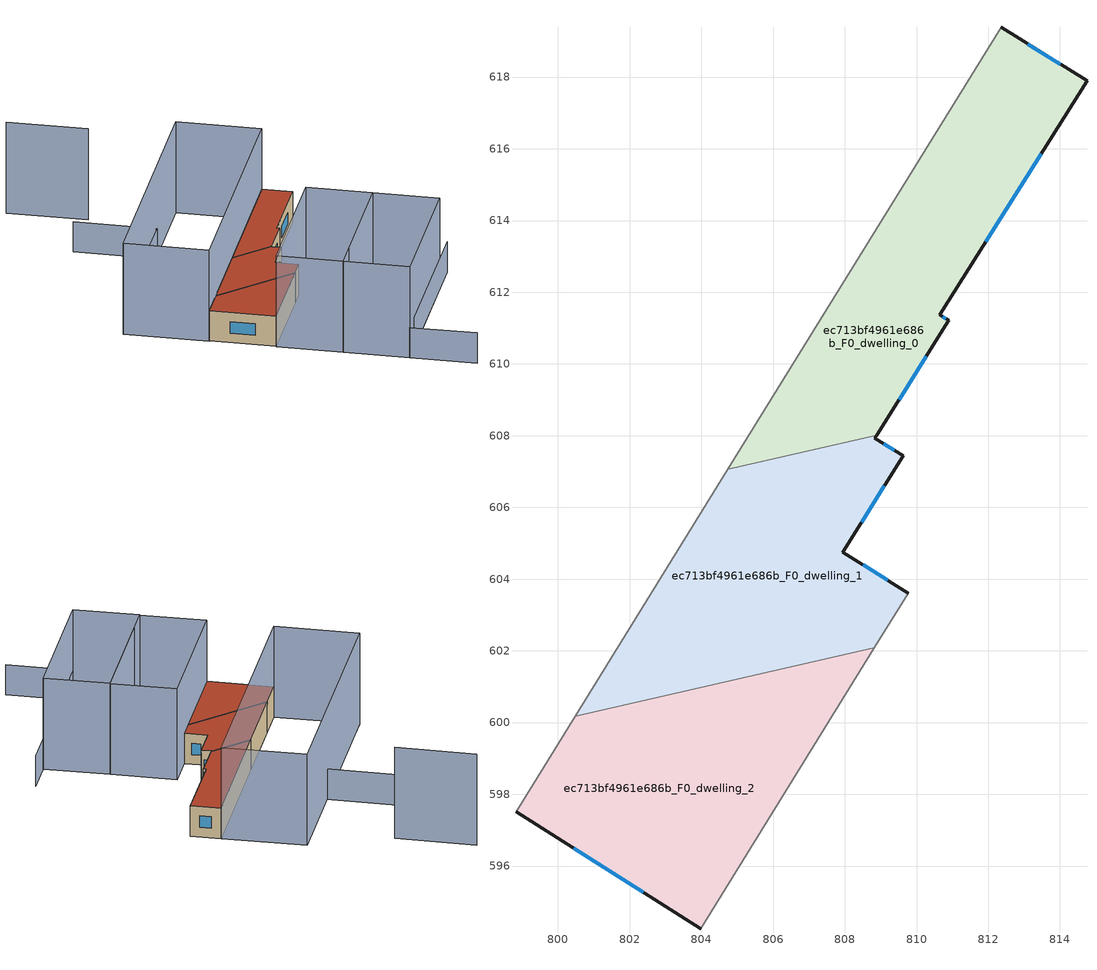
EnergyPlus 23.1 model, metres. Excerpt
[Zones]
ec713bf4961e686b_F0_dwelling_0
 floor ground (EU_floor_Construction): 814.75,617.9 810.65,611.37 810.9,611.21 808.88,608.01 804.73,607.06 812.35,619.38 z0
 wall outside (EU_wall_Construction): 808.88,608.01 810.9,611.21 810.65,611.37 814.75,617.9 812.35,619.38 z0:3
 wall adiabatic (EU_wall_Construction): 812.35,619.38 804.73,607.06 z0:3
 wall to ec713bf4961e686b_F0_dwelling_1 (EU_wall_Construction): 804.73,607.06 808.88,608.01 z0:3
 window (EU_Window_Construction): 814.01,618.36 813.1,618.92 / 811.93,613.4 813.48,615.87 / 810.82,611.26 810.73,611.32 / 809.51,609.01 810.27,610.21 z0.93:2.07
 roof outside (EU_roof_Construction): 810.9,611.21 810.65,611.37 814.75,617.9 812.35,619.38 804.73,607.06 808.88,608.01 z3
ec713bf4961e686b_F0_dwelling_1
 floor ground (EU_floor_Construction): 809.63,607.44 807.95,604.76 809.77,603.61 808.82,602.08 800.48,600.18 804.73,607.06 808.88,608.01 808.84,607.93 z0
 wall outside (EU_wall_Construction): 809.77,603.61 807.95,604.76 809.63,607.44 808.84,607.93 808.88,608.01 z0:3
 wall adiabatic (EU_wall_Construction): 808.82,602.08 809.77,603.61 / 804.73,607.06 800.48,600.18 z0:3
 wall to ec713bf4961e686b_F0_dwelling_2 (EU_wall_Construction): 800.48,600.18 808.82,602.08 z0:3
 window (EU_Window_Construction): 809.2,603.97 808.51,604.4 / 809.38,607.59 809.08,607.78 / 808.47,605.59 809.1,606.6 z0.93:2.07
 roof outside (EU_roof_Construction): 808.82,602.08 809.77,603.61 807.95,604.76 809.63,607.44 808.84,607.93 808.88,608.01 804.73,607.06 800.48,600.18 z3
ec713bf4961e686b_F0_dwelling_2
 floor ground (EU_floor_Construction): 808.82,602.08 803.99,594.26 798.83,597.51 800.48,600.18 z0
 wall outside (EU_wall_Construction): 798.83,597.51 803.99,594.26 z0:3
 wall adiabatic (EU_wall_Construction): 800.48,600.18 798.83,597.51 / 803.99,594.26 808.82,602.08 z0:3
 window (EU_Window_Construction): 800.44,596.5 802.38,595.27 z0.93:2.07
 roof outside (EU_roof_Construction): 803.99,594.26 808.82,602.08 800.48,600.18 798.83,597.51 z3
shading: 819.46,584.52 814.28,587.73 / 814.28,587.73 823.84,603.18 / 794.2,619.18 800.66,615.12 / 800.66,615.12 792.17,601.62 z0:3; 791.52,628.94 797.86,624.94 / 809.12,590.97 816.76,603.32 / 816.76,603.32 821.94,600.11 / 821.94,600.11 814.3,587.76 / 814.3,587.76 809.12,590.97 / 803.95,594.21 811.59,606.55 / 811.59,606.55 816.77,603.35 / 816.77,603.35 809.14,591 / 809.14,591 803.95,594.21 / 812.36,619.38 798.81,597.47 / 798.81,597.47 792.15,601.59 / 792.15,601.59 805.69,623.5 / 805.69,623.5 812.36,619.38 z0:9
[Building]
EU S2 Campaign: North Axis=0; Terrain=City; Solar Distribution=FullExterior
[Site:Location]
Montreal-Trudeau.Intl.AP: Latitude=45.4667; Longitude=-73.75; Time Zone=-5; Elevation=36
[SizingPeriod:WeatherFileDays]
AnnualSizingPeriod: Begin Month=1; Begin Day of Month=1; End Month=12; End Day of Month=31; Day of Week for Start Day=Monday; Use Weather File Daylight Saving Period=No; Use Weather File Rain and Snow Indicators=No
[MATERIAL]
EU_InternalMass_Material: Roughness=MediumRough; Thickness=0.1; Conductivity=1; Density=1800; Specific Heat=900; Thermal Absorptance=0.9; Solar Absorptance=0.7; Visible Absorptance=0.7
[MATERIAL:NOMASS] Roughness=MediumRough; Thermal Absorptance=0.9; Solar Absorptance=0.7; Visible Absorptance=0.7
Name | Thermal Resistance
EU_wall_NoMass; EU_floor_NoMass | 1.36485
EU_roof_NoMass | 2.55992
[WINDOWMATERIAL:SIMPLEGLAZINGSYSTEM]
EU_Window_SimpleGlazing: UFactor=3.92339; Solar Heat Gain Coefficient=0.8; Visible Transmittance=0.8
[CONSTRUCTION]
EU_wall_Construction: EU_wall_NoMass
EU_roof_Construction: EU_roof_NoMass
EU_floor_Construction: EU_floor_NoMass
EU_Window_Construction: EU_Window_SimpleGlazing
EU_InternalMass_Construction: EU_InternalMass_Material
[ZONE] Type=1; Multiplier=1; Ceiling Height=autocalculate; Floor Area=autocalculate; Part of Total Floor Area=Yes
Name | Volume
ec713bf4961e686b_F0_dwelling_0 | 112.789
ec713bf4961e686b_F0_dwelling_1 | 112.786
ec713bf4961e686b_F0_dwelling_2 | 112.796
[INTERNALMASS] Construction=EU_InternalMass_Construction
Name | Zone or ZoneList | Surface Area
ec713bf4961e686b_F0_dwelling_0_EU_InternalMass | ec713bf4961e686b_F0_dwelling_0 | 37.5965
ec713bf4961e686b_F0_dwelling_1_EU_InternalMass | ec713bf4961e686b_F0_dwelling_1 | 37.5954
ec713bf4961e686b_F0_dwelling_2_EU_InternalMass | ec713bf4961e686b_F0_dwelling_2 | 37.5945
[OTHEREQUIPMENT] Fuel Type=Electricity; Design Level Calculation Method=Watts/Area; Power per Zone Floor Area=1; Fraction Latent=0; Fraction Radiant=0; Fraction Lost=0; Carbon Dioxide Generation Rate=0; EndUse Subcategory=EU_Step8_InternalGains
Name | Zone or ZoneList or Space or SpaceList | Schedule
EU_Step8_InternalGain_ec713bf4961e686b_F0_dwelling_0_f000 | ec713bf4961e686b_F0_dwelling_0 | EU_Step8_GainSchedule_ec713bf4961e686b_F0_dwelling_0_f000
EU_Step8_InternalGain_ec713bf4961e686b_F0_dwelling_1_f000 | ec713bf4961e686b_F0_dwelling_1 | EU_Step8_GainSchedule_ec713bf4961e686b_F0_dwelling_1_f000
EU_Step8_InternalGain_ec713bf4961e686b_F0_dwelling_2_f000 | ec713bf4961e686b_F0_dwelling_2 | EU_Step8_GainSchedule_ec713bf4961e686b_F0_dwelling_2_f000
[ZONEVENTILATION:DESIGNFLOWRATE] Schedule=EU_AlwaysOn; Design Flow Rate Calculation Method=AirChanges/Hour; Air Changes per Hour=0.860309; Ventilation Type=Natural; Fan Pressure Rise=0; Fan Total Efficiency=1; Constant Term Coefficient=1; Temperature Term Coefficient=0; Velocity Term Coefficient=0; Velocity Squared Term Coefficient=0; Minimum Indoor Temperature=-100; Maximum Indoor Temperature=100; Delta Temperature=-100; Minimum Outdoor Temperature=-100; Maximum Outdoor Temperature=100; Maximum Wind Speed=40
Name | Zone or ZoneList or Space or SpaceList
EU_ConstantAir_ec713bf4961e686b_F0_dwelling_0 | ec713bf4961e686b_F0_dwelling_0
EU_ConstantAir_ec713bf4961e686b_F0_dwelling_1 | ec713bf4961e686b_F0_dwelling_1
EU_ConstantAir_ec713bf4961e686b_F0_dwelling_2 | ec713bf4961e686b_F0_dwelling_2
[HVACTEMPLATE:THERMOSTAT] Constant Heating Setpoint=20; Constant Cooling Setpoint=50
EU_HeatOnly_ec713bf4961e686b_F0_dwelling_0; EU_HeatOnly_ec713bf4961e686b_F0_dwelling_1; EU_HeatOnly_ec713bf4961e686b_F0_dwelling_2
[HVACTEMPLATE:ZONE:IDEALLOADSAIRSYSTEM] System Availability Schedule=EU_AlwaysOn; Maximum Heating Supply Air Temperature=50; Minimum Cooling Supply Air Temperature=13; Maximum Heating Supply Air Humidity Ratio=0.0156; Minimum Cooling Supply Air Humidity Ratio=0.0077; Heating Limit=NoLimit; Cooling Limit=NoLimit; Heating Availability Schedule=EU_AlwaysOn; Cooling Availability Schedule=EU_CoolingOff; Dehumidification Control Type=ConstantSensibleHeatRatio; Cooling Sensible Heat Ratio=0.7; Dehumidification Setpoint=60; Humidification Control Type=None; Humidification Setpoint=30; Outdoor Air Method=None; Outdoor Air Flow Rate per Person=0.00944; Outdoor Air Flow Rate per Zone Floor Area=0; Outdoor Air Flow Rate per Zone=0; Demand Controlled Ventilation Type=None; Outdoor Air Economizer Type=NoEconomizer; Heat Recovery Type=None; Sensible Heat Recovery Effectiveness=0.7; Latent Heat Recovery Effectiveness=0.65
Name | Template Thermostat
ec713bf4961e686b_F0_dwelling_0 | EU_HeatOnly_ec713bf4961e686b_F0_dwelling_0
ec713bf4961e686b_F0_dwelling_1 | EU_HeatOnly_ec713bf4961e686b_F0_dwelling_1
ec713bf4961e686b_F0_dwelling_2 | EU_HeatOnly_ec713bf4961e686b_F0_dwelling_2
[SIZING:ZONE] Zone Cooling Design Supply Air Temperature Input Method=SupplyAirTemperature; Zone Cooling Design Supply Air Temperature=13; Zone Heating Design Supply Air Temperature Input Method=SupplyAirTemperature; Zone Heating Design Supply Air Temperature=50; Zone Cooling Design Supply Air Humidity Ratio=0.008; Zone Heating Design Supply Air Humidity Ratio=0.008; Cooling Design Air Flow Method=DesignDay; Cooling Design Air Flow Rate=0; Cooling Minimum Air Flow per Zone Floor Area=0.000762; Cooling Minimum Air Flow=0; Cooling Minimum Air Flow Fraction=0.2; Heating Design Air Flow Method=DesignDay; Heating Design Air Flow Rate=0; Heating Maximum Air Flow per Zone Floor Area=0.002032; Heating Maximum Air Flow=0.141576; Heating Maximum Air Flow Fraction=0.3; Account for Dedicated Outdoor Air System=No; Dedicated Outdoor Air System Control Strategy=NeutralSupplyAir; Dedicated Outdoor Air Low Setpoint Temperature for Design=autosize; Dedicated Outdoor Air High Setpoint Temperature for Design=autosize; Zone Load Sizing Method=Sensible Load Only No Latent Load; Zone Latent Cooling Design Supply Air Humidity Ratio Input Method=HumidityRatioDifference; Zone Cooling Design Supply Air Humidity Ratio Difference=0.005; Zone Latent Heating Design Supply Air Humidity Ratio Input Method=HumidityRatioDifference; Zone Humidification Design Supply Air Humidity Ratio Difference=0.005
ec713bf4961e686b_F0_dwelling_0; ec713bf4961e686b_F0_dwelling_1; ec713bf4961e686b_F0_dwelling_2
[SCHEDULE:CONSTANT]
Name | Hourly Value
EU_AlwaysOn | 1
EU_CoolingOff | 0
[SCHEDULE:FILE] Column Number=1; Rows to Skip at Top=0; Number of Hours of Data=8760; Column Separator=Comma; Interpolate to Timestep=No; Minutes per Item=60; Adjust Schedule for Daylight Savings=Yes
Name | File
EU_Step8_GainSchedule_ec713bf4961e686b_F0_dwelling_0_f000 | ../../schedules/ec713bf4961e686b/ec713bf4961e686b_F0_dwelling_0_f000_gain.csv
EU_Step8_GainSchedule_ec713bf4961e686b_F0_dwelling_1_f000 | ../../schedules/ec713bf4961e686b/ec713bf4961e686b_F0_dwelling_1_f000_gain.csv
EU_Step8_GainSchedule_ec713bf4961e686b_F0_dwelling_2_f000 | ../../schedules/ec713bf4961e686b/ec713bf4961e686b_F0_dwelling_2_f000_gain.csv
